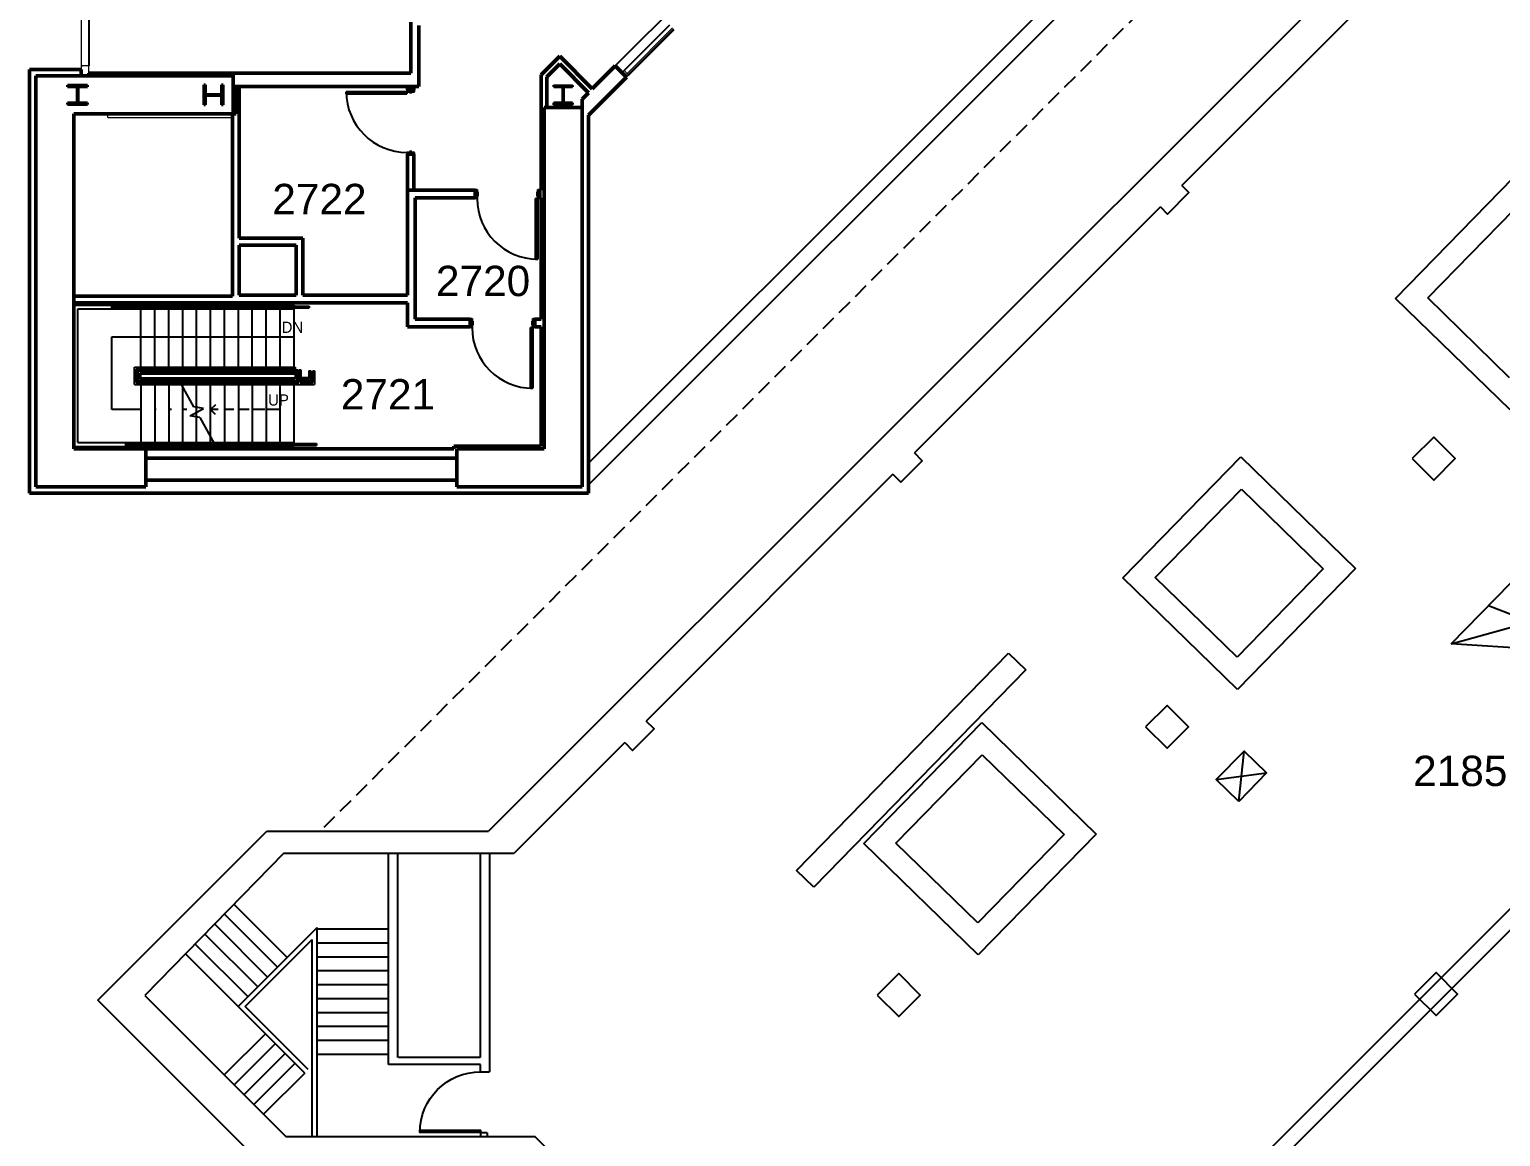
# Model space of a CAD drawing. Header units: inches. Extents: x -1132 to 7533, y -2240 to 4304.
# Drawn here: x -59 to 1104, y 1559 to 2435 of the extents above; entities that cross this region are included whole.
import ezdxf

# ---------------------------------------------------------------- set-up
doc = ezdxf.new("R2010")
doc.units = ezdxf.units.IN
doc.header["$LTSCALE"] = 96
doc.header["$MEASUREMENT"] = 0
doc.linetypes.add('DASHED4', pattern=[0.1875, 0.125, -0.0625])
doc.layers.get('0').update_dxf_attribs({"linetype": 'CONTINUOUS'})
for name, color, linetype in [('A-ANNO-ROOM', 4, 'CONTINUOUS'), ('A-COLS', 5, 'CONTINUOUS'), ('A-DOOR', 2, 'CONTINUOUS'), ('A-FLOR-HRAL', 1, 'CONTINUOUS'), ('A-FLOR-STRS', 2, 'CONTINUOUS'), ('A-GLAZ', 2, 'CONTINUOUS'), ('A-SHAFT', 1, 'CONTINUOUS'), ('A-WALL-ABOVE', 8, 'DASHED4'), ('A-WALL-FULL', 6, 'CONTINUOUS'), ('AE-104$0$S-BEAM', 8, 'CONTINUOUS')]:
    doc.layers.add(name, color=color, linetype=linetype)
doc.styles.add('AE-104$0$Standard', font='txt')
doc.styles.add('ARIAL', font='arial.ttf')

# ---------------------------------------------------------------- blocks, each defined once
blk = doc.blocks.new('*U71')
for p, q in [((0, 0), (0, 0)), ((-48, 0), (-48, 0))]:
    blk.add_line(p, q)
blk.add_lwpolyline([(0, 0), (0, 48), (-1.75, 48), (-1.75, 0)], close=True)
blk.add_arc((0, 0), 48, 90, 180)

msp = doc.modelspace()

# ---------------------------------------------------------------- linework, layer by layer
at = {"layer": 'A-ANNO-ROOM'}
for p, q in [((5.7, 2191.6), (149.8, 2191.6)), ((5.7, 2134.1), (5.7, 2191.6)), ((28.8, 2134.1), (5.7, 2134.1)), ((40.9, 2134.1), (39.8, 2134.1)), ((53, 2134.1), (50.8, 2134.1)), ((65.1, 2134.1), (61.8, 2134.1)), ((87.7, 2138), (83.8, 2134.1)), ((87.7, 2130.2), (83.8, 2134.1)), ((89.9, 2134.1), (83.8, 2134.1)), ((102.2, 2134.1), (94.8, 2134.1)), ((114.4, 2134.1), (105.8, 2134.1)), ((126.6, 2134.1), (116.8, 2134.1)), ((138.8, 2134.1), (127.8, 2134.1))]:
    msp.add_line(p, q, dxfattribs=at)
at = {"layer": 'A-COLS', "lineweight": 40}
for p, q in [((-13.6, 2390.7), (-29.2, 2390.7)), ((-29.2, 2390.7), (-29.2, 2389.4)), ((-29.2, 2389.4), (-21.8, 2389.4)), ((-21.8, 2389.4), (-21.8, 2376.8)), ((-21, 2376.8), (-21, 2389.4)), ((-21, 2389.4), (-13.6, 2389.4)), ((-13.6, 2389.4), (-13.6, 2390.7)), ((78.5, 2390.9), (78.5, 2375.3)), ((79.8, 2390.9), (78.5, 2390.9)), ((79.8, 2383.5), (79.8, 2390.9)), ((93.7, 2390.9), (92.4, 2390.9)), ((92.4, 2390.9), (92.4, 2383.5)), ((93.7, 2375.3), (93.7, 2390.9)), ((369.9, 2390.3), (355.2, 2390.3)), ((355.2, 2390.3), (355.2, 2389.4)), ((355.2, 2389.4), (362.3, 2389.4)), ((362.3, 2389.4), (362.3, 2376.8)), ((362.9, 2376.8), (362.9, 2389.4)), ((362.9, 2389.4), (369.9, 2389.4)), ((369.9, 2389.4), (369.9, 2390.3)), ((-21.8, 2376.8), (-29.2, 2376.8)), ((-29.2, 2376.8), (-29.2, 2375.5)), ((-29.2, 2375.5), (-13.6, 2375.5)), ((-13.6, 2376.8), (-21, 2376.8)), ((-13.6, 2375.5), (-13.6, 2376.8)), ((78.5, 2375.3), (79.8, 2375.3)), ((92.4, 2383.5), (79.8, 2383.5)), ((79.8, 2375.3), (79.8, 2382.7)), ((79.8, 2382.7), (92.4, 2382.7)), ((92.4, 2382.7), (92.4, 2375.3)), ((92.4, 2375.3), (93.7, 2375.3)), ((362.3, 2376.8), (355.2, 2376.8)), ((355.2, 2376.8), (355.2, 2375.8)), ((355.2, 2375.8), (369.9, 2375.8)), ((369.9, 2376.8), (362.9, 2376.8)), ((369.9, 2375.8), (369.9, 2376.8))]:
    msp.add_line(p, q, dxfattribs=at)
at = {"layer": 'A-COLS', "lineweight": 15}
for p, q in [((-26.5, 2389.4), (-25.2, 2390.7)), ((-21.9, 2389.4), (-20.6, 2390.7)), ((92.4, 2389.6), (93.6, 2390.9)), ((354.7, 2390.8), (370.4, 2390.8)), ((354.7, 2389.4), (354.7, 2390.8)), ((355.2, 2389.4), (354.7, 2389.4)), ((358.2, 2389.4), (359.2, 2390.3)), ((362.1, 2376.8), (362.1, 2389.4)), ((363, 2389.4), (363, 2376.8)), ((370.4, 2389.4), (369.9, 2389.4)), ((370.4, 2390.8), (370.4, 2389.4)), ((-21.4, 2375.5), (-20.1, 2376.8)), ((-16.8, 2375.5), (-15.5, 2376.8)), ((78.5, 2380.3), (79.8, 2381.6)), ((78.5, 2375.7), (79.8, 2377)), ((80.8, 2382.7), (81.6, 2383.5)), ((85.4, 2382.7), (86.2, 2383.5)), ((92.4, 2375.3), (93.7, 2376.5)), ((354.7, 2376.8), (355.2, 2376.8)), ((354.7, 2375.3), (354.7, 2376.8)), ((370.4, 2375.3), (354.7, 2375.3)), ((359.1, 2375.8), (360, 2376.8)), ((362.3, 2379), (362.9, 2379.6)), ((363.7, 2375.8), (364.6, 2376.8)), ((369.9, 2376.8), (370.4, 2376.8)), ((370.4, 2376.8), (370.4, 2375.3))]:
    msp.add_line(p, q, dxfattribs=at)
at = {"layer": 'A-COLS'}
for points in [[(835, 2294.4), (840.6, 2288.8), (857.5, 2305.8), (851.9, 2311.4)], [(623.4, 2082.9), (629.6, 2076.7), (646.6, 2093.6), (640.4, 2099.8)], [(411.3, 1870.7), (417.5, 1864.5), (434.5, 1881.5), (428.3, 1887.7)]]:
    msp.add_lwpolyline(points, dxfattribs=at)
for points in [[(1034.1, 2095.3), (1051.1, 2078.3), (1068.1, 2095.3), (1051.1, 2112.2)], [(823.2, 1883.1), (840.2, 1866.2), (857.1, 1883.1), (840.2, 1900.1)], [(611, 1671), (628, 1654), (645, 1671), (628, 1688)], [(1035.9, 1671.7), (1052.9, 1654.7), (1069.9, 1671.7), (1052.9, 1688.7)]]:
    msp.add_lwpolyline(points, close=True, dxfattribs=at)
at = {"layer": 'A-DOOR', "lineweight": 30}
for p, q in [((191.1, 2385.6), (191.1, 2383.8)), ((239.1, 2385.6), (191.1, 2385.6)), ((239.1, 2383.8), (239.1, 2385.6)), ((191.1, 2383.8), (239.1, 2383.8)), ((340.8, 2301.1), (342.6, 2301.1)), ((340.8, 2253.1), (340.8, 2301.1)), ((342.6, 2301.1), (342.6, 2253.1)), ((342.6, 2253.1), (340.8, 2253.1)), ((336.8, 2199), (338.6, 2199)), ((336.8, 2151), (336.8, 2199)), ((338.6, 2199), (338.6, 2151)), ((338.6, 2151), (336.8, 2151))]:
    msp.add_line(p, q, dxfattribs=at)
at = {"layer": 'A-DOOR'}
for p, q in [((239.6, 2387.6), (239.1, 2387.6)), ((239.1, 2387.6), (239.1, 2385.6)), ((239.1, 2385.6), (241, 2385.6)), ((239.6, 2387.1), (239.6, 2387.6)), ((244.5, 2387.1), (239.6, 2387.1)), ((241, 2385.6), (241, 2385)), ((241, 2385), (243, 2385)), ((243, 2385), (243, 2385.6)), ((243, 2385.6), (245, 2385.6)), ((245, 2387.6), (244.5, 2387.6)), ((244.5, 2387.6), (244.5, 2387.1)), ((245, 2385.6), (245, 2387.6)), ((241, 2337.6), (239.1, 2337.6)), ((239.1, 2337.6), (239.1, 2335.6)), ((239.1, 2335.6), (239.6, 2335.6)), ((239.6, 2335.6), (239.6, 2336.1)), ((239.6, 2336.1), (244.5, 2336.1)), ((243, 2338.2), (241, 2338.2)), ((241, 2338.2), (241, 2337.6)), ((243, 2337.6), (243, 2338.2)), ((245, 2337.6), (243, 2337.6)), ((244.5, 2336.1), (244.5, 2335.6)), ((244.5, 2335.6), (245, 2335.6)), ((245, 2335.6), (245, 2337.6)), ((292.6, 2308.2), (294.6, 2308.2)), ((292.6, 2307.7), (292.6, 2308.2)), ((293.1, 2307.7), (292.6, 2307.7)), ((293.1, 2301.6), (293.1, 2307.7)), ((294.6, 2308.2), (294.6, 2306.3)), ((294.6, 2306.3), (295.2, 2306.3)), ((295.2, 2306.3), (295.2, 2303)), ((342, 2306.3), (342.6, 2306.3)), ((342, 2303), (342, 2306.3)), ((342.6, 2308.2), (344.6, 2308.2)), ((342.6, 2306.3), (342.6, 2308.2)), ((344.1, 2307.7), (344.1, 2301.6)), ((344.6, 2307.7), (344.1, 2307.7)), ((344.6, 2308.2), (344.6, 2307.7)), ((292.6, 2301.6), (293.1, 2301.6)), ((292.6, 2301.1), (292.6, 2301.6)), ((294.6, 2301.1), (292.6, 2301.1)), ((294.6, 2303), (294.6, 2301.1)), ((295.2, 2303), (294.6, 2303)), ((342.6, 2303), (342, 2303)), ((342.6, 2301.1), (342.6, 2303)), ((344.6, 2301.1), (342.6, 2301.1)), ((344.1, 2301.6), (344.6, 2301.6)), ((344.6, 2301.6), (344.6, 2301.1)), ((288.6, 2206.1), (290.6, 2206.1)), ((288.6, 2205.6), (288.6, 2206.1)), ((289.1, 2205.6), (288.6, 2205.6)), ((288.6, 2199.5), (289.1, 2199.5)), ((288.6, 2199), (288.6, 2199.5)), ((290.6, 2199), (288.6, 2199)), ((289.1, 2199.5), (289.1, 2205.6)), ((290.6, 2206.1), (290.6, 2204.1)), ((290.6, 2204.1), (291.2, 2204.1)), ((290.6, 2200.9), (290.6, 2199)), ((291.2, 2200.9), (290.6, 2200.9)), ((291.2, 2204.1), (291.2, 2200.9)), ((338, 2204.1), (338.6, 2204.1)), ((338, 2200.9), (338, 2204.1)), ((338.6, 2200.9), (338, 2200.9)), ((338.6, 2206.1), (340.6, 2206.1)), ((338.6, 2204.1), (338.6, 2206.1)), ((338.6, 2199), (338.6, 2200.9)), ((340.6, 2199), (338.6, 2199)), ((340.1, 2205.6), (340.1, 2199.5)), ((340.6, 2205.6), (340.1, 2205.6)), ((340.1, 2199.5), (340.6, 2199.5)), ((340.6, 2206.1), (340.6, 2205.6)), ((340.6, 2199.5), (340.6, 2199))]:
    msp.add_line(p, q, dxfattribs=at)
for centre in [(239.1, 2385.6), (342.6, 2301.1), (338.6, 2199)]:
    msp.add_arc(centre, 48, 180, 270, dxfattribs=at)
at = {"layer": 'A-DOOR', "lineweight": 9}
for centre in [(239.1, 2385.6), (342.6, 2301.1), (338.6, 2199)]:
    msp.add_arc(centre, 48, 180, 270, dxfattribs=at)
at = {"layer": 'A-FLOR-HRAL'}
for p, q in [((5.8, 2214.5), (5.8, 2216)), ((5.8, 2216), (161.8, 2216)), ((5.8, 2214.5), (161.8, 2214.5)), ((161.8, 2216), (161.8, 2214.5)), ((23.6, 2167.7), (150.7, 2167.7)), ((23.6, 2154), (23.6, 2167.7)), ((25.1, 2166.2), (150.7, 2166.2)), ((25.1, 2155.5), (25.1, 2166.2)), ((26.6, 2164.7), (150.7, 2164.7)), ((26.6, 2157), (26.6, 2164.7)), ((150.6, 2165.5), (152.1, 2165.5)), ((150.6, 2165.5), (150.6, 2164.7)), ((150.7, 2167.7), (150.7, 2166.2)), ((150.7, 2164.7), (150.7, 2163.2)), ((152.1, 2165.5), (152.1, 2157)), ((153.6, 2165.5), (155.1, 2165.5)), ((153.6, 2165.5), (153.6, 2155.5)), ((155.1, 2165.5), (155.1, 2154)), ((161.6, 2164.7), (163.1, 2164.7)), ((161.6, 2164.7), (161.6, 2158.5)), ((163.1, 2164.7), (163.1, 2157)), ((164.6, 2164.7), (166.1, 2164.7)), ((164.6, 2164.7), (164.6, 2155.5)), ((166.1, 2164.7), (166.1, 2154)), ((23.6, 2154), (166.1, 2154)), ((25.1, 2155.5), (153.6, 2155.5)), ((26.6, 2157), (153.6, 2157)), ((28.8, 2157.1), (26.7, 2157.1)), ((28.1, 2158.3), (28, 2158.3)), ((28.1, 2163.2), (150.7, 2163.2)), ((28.1, 2158.5), (28.1, 2163.2)), ((28.1, 2158.5), (150.6, 2158.5)), ((58.2, 2158.5), (59.1, 2157)), ((59.9, 2155.5), (60.7, 2154)), ((150.6, 2163.2), (150.6, 2158.5)), ((153.6, 2158.5), (152.1, 2158.5)), ((161.6, 2158.5), (155.1, 2158.5)), ((155.1, 2157), (163.1, 2157)), ((155.1, 2155.5), (164.6, 2155.5)), ((163, 2157.1), (160.9, 2157.1)), ((161.7, 2158.3), (161.5, 2158.3)), ((16.8, 2105.7), (16.8, 2107.2)), ((16.8, 2107.2), (167.6, 2107.2)), ((16.8, 2105.7), (167.6, 2105.7)), ((86.6, 2107.2), (87.4, 2105.7)), ((167.6, 2107.2), (167.6, 2105.7))]:
    msp.add_line(p, q, dxfattribs=at)
at = {"layer": 'A-FLOR-STRS'}
for p, q in [((-24.2, 2105), (-24.2, 2216.7)), ((-24.2, 2216.7), (149.8, 2216.7)), ((-21.2, 2108), (-21.2, 2213.7)), ((-21.2, 2213.7), (149.8, 2213.7)), ((28.8, 2167.7), (28.8, 2213.7)), ((39.8, 2167.7), (39.8, 2213.7)), ((50.8, 2167.7), (50.8, 2213.7)), ((61.8, 2167.7), (61.8, 2213.7)), ((72.8, 2167.7), (72.8, 2213.7)), ((83.8, 2167.7), (83.8, 2213.7)), ((94.8, 2167.7), (94.8, 2213.7)), ((105.8, 2167.7), (105.8, 2213.7)), ((116.8, 2167.7), (116.8, 2213.7)), ((127.8, 2167.7), (127.8, 2213.7)), ((138.8, 2167.7), (138.8, 2213.7)), ((149.8, 2216.7), (149.8, 2216)), ((149.8, 2167.7), (149.8, 2214.5)), ((25.8, 2156.2), (25.8, 2165.5)), ((25.8, 2165.5), (150.6, 2165.5)), ((28.8, 2165.5), (28.8, 2166.2)), ((39.8, 2165.5), (39.8, 2166.2)), ((50.8, 2165.5), (50.8, 2166.2)), ((61.8, 2165.5), (61.8, 2166.2)), ((72.8, 2165.5), (72.8, 2166.2)), ((83.8, 2165.5), (83.8, 2166.2)), ((94.8, 2165.5), (94.8, 2166.2)), ((105.8, 2165.5), (105.8, 2166.2)), ((116.8, 2165.5), (116.8, 2166.2)), ((127.8, 2165.5), (127.8, 2166.2)), ((138.8, 2165.5), (138.8, 2166.2)), ((149.8, 2165.5), (149.8, 2166.2)), ((152.1, 2165.5), (152.8, 2165.5)), ((152.8, 2165.5), (152.8, 2162.5)), ((25.8, 2162.5), (26.6, 2162.5)), ((26.6, 2159.2), (25.8, 2159.2)), ((25.8, 2156.2), (153.6, 2156.2)), ((28.1, 2162.5), (150.6, 2162.5)), ((28.1, 2159.2), (150.6, 2159.2)), ((28.8, 2159.2), (28.8, 2162.5)), ((28.8, 2156.2), (28.8, 2155.5)), ((28.8, 2154), (28.8, 2108)), ((39.8, 2156.2), (39.8, 2155.5)), ((39.8, 2154), (39.8, 2108)), ((50.8, 2156.2), (50.8, 2155.5)), ((50.8, 2154), (50.8, 2108)), ((57.8, 2159.2), (58.2, 2158.5)), ((59.1, 2157), (59.9, 2155.5)), ((70.5, 2136.3), (60.7, 2154)), ((61.8, 2156.2), (61.8, 2155.5)), ((61.8, 2108), (61.8, 2154)), ((72.8, 2156.2), (72.8, 2155.5)), ((72.8, 2108), (72.8, 2154)), ((83.8, 2156.2), (83.8, 2155.5)), ((83.8, 2108), (83.8, 2154)), ((94.8, 2156.2), (94.8, 2155.5)), ((94.8, 2154), (94.8, 2108)), ((105.8, 2156.2), (105.8, 2155.5)), ((105.8, 2154), (105.8, 2108)), ((116.8, 2156.2), (116.8, 2155.5)), ((116.8, 2154), (116.8, 2108)), ((127.8, 2156.2), (127.8, 2155.5)), ((127.8, 2154), (127.8, 2108)), ((138.8, 2159.2), (138.8, 2158.5)), ((138.8, 2155.5), (138.8, 2157)), ((138.8, 2107.2), (138.8, 2154)), ((149.8, 2156.2), (149.8, 2155.5)), ((149.8, 2107.2), (149.8, 2154)), ((152.1, 2162.5), (152.8, 2162.5)), ((153.6, 2159.2), (152.1, 2159.2)), ((161.6, 2159.2), (155.1, 2159.2)), ((163.8, 2156.2), (155.1, 2156.2)), ((163.8, 2159.2), (163.1, 2159.2)), ((163.8, 2159.2), (163.8, 2156.2)), ((67.6, 2129.2), (78.1, 2135)), ((75.2, 2127.9), (67.6, 2129.2)), ((78.1, 2135), (70.5, 2136.3)), ((75.2, 2127.9), (86.6, 2107.2)), ((-21.2, 2108), (149.8, 2108)), ((87.4, 2105.7), (87.8, 2105)), ((138.8, 2105.7), (138.8, 2105)), ((149.8, 2105.7), (149.8, 2105)), ((-24.2, 2105), (149.8, 2105)), ((136.7, 1693), (95.4, 1734.3)), ((144.5, 1700.8), (103.1, 1742.1)), ((128.9, 1685.2), (87.6, 1726.5)), ((224.5, 1723), (168.2, 1723)), ((113.3, 1669.7), (72, 1711)), ((121.1, 1677.4), (79.8, 1718.7)), ((224.5, 1712), (168.2, 1712)), ((105.6, 1661.9), (64.2, 1703.2)), ((224.5, 1701), (168.2, 1701)), ((224.5, 1690), (168.2, 1690)), ((224.5, 1679), (168.2, 1679)), ((224.5, 1668), (168.2, 1668)), ((224.5, 1657), (168.2, 1657)), ((127.2, 1640.3), (94.7, 1607.8)), ((224.5, 1646), (168.2, 1646)), ((134.9, 1632.5), (102.5, 1600)), ((224.5, 1635), (168.2, 1635)), ((142.7, 1624.7), (110.3, 1592.2)), ((224.5, 1624), (168.2, 1624)), ((150.5, 1616.9), (118, 1584.5)), ((158.3, 1609.2), (125.8, 1576.7))]:
    msp.add_line(p, q, dxfattribs=at)
at = {"layer": 'A-GLAZ'}
for p, q in [((403.7, 2406), (562.8, 2565)), ((-12.4, 2448.1), (-12.4, 2406.1)), ((410.9, 2402.3), (446.9, 2438.4)), ((414.4, 2398.8), (450.5, 2434.9))]:
    msp.add_line(p, q, dxfattribs=at)
at = {"layer": 'A-GLAZ', "lineweight": 13}
for p, q in [((-18.4, 2448.1), (-18.4, 2406.1)), ((-12.4, 2408.3), (-12.4, 2445.8)), ((449.2, 2436.1), (413.2, 2400)), ((413.9, 2399.3), (449.9, 2435.4)), ((-18.4, 2406.1), (-17.4, 2406.1)), ((413.2, 2400), (413.9, 2399.3))]:
    msp.add_line(p, q, dxfattribs=at)
at = {"layer": 'A-GLAZ', "lineweight": 20}
for p, q in [((-12.4, 2406.1), (-18.4, 2406.1)), ((-18.4, 2406.1), (-18.4, 2398.1)), ((-18.4, 2398.1), (-12.4, 2398.1)), ((-12.4, 2398.1), (-12.4, 2406.1))]:
    msp.add_line(p, q, dxfattribs=at)
at = {"layer": 'A-GLAZ', "lineweight": 20, "extrusion": (0, 0, -1)}
for p, q in [((410.9, 2402.3), (409.1, 2400.6)), ((409.1, 2400.6), (412.6, 2397)), ((414.4, 2398.8), (410.9, 2402.3)), ((412.6, 2397), (414.4, 2398.8))]:
    msp.add_line(p, q, dxfattribs=at)
at = {"layer": 'A-SHAFT'}
for p, q in [((1064.9, 1948.7), (1123.7, 2009)), ((1193.7, 1940.7), (1094.3, 1978.8)), ((1064.9, 1948.7), (1158.7, 1974.8)), ((1193.7, 1940.7), (1064.9, 1948.7)), ((896.8, 1824.2), (901.1, 1863.9)), ((879.1, 1841.4), (918.7, 1846.7))]:
    msp.add_line(p, q, dxfattribs=at)
msp.add_lwpolyline([(896.8, 1824.2), (879.1, 1841.4), (901.1, 1863.9), (918.7, 1846.7)], close=True, dxfattribs=at)
at = {"layer": 'A-WALL-ABOVE'}
msp.add_line((958.3, 2588.3), (172.6, 1802.6), dxfattribs=at)
at = {"layer": 'A-WALL-FULL'}
for p, q in [((1235, 2732), (303.6, 1800.6)), ((382.6, 2074.5), (927.3, 2619.2)), ((1047.7, 2507.1), (851.9, 2311.4)), ((1020.9, 2222.1), (1114.1, 2317.7)), ((1686.9, 2314.8), (635.7, 1263.5)), ((835, 2294.4), (640.4, 2099.8)), ((1690.7, 2301.6), (644.2, 1255.1)), ((1046.3, 2222.4), (1114.4, 2292.2)), ((1111.4, 2133.9), (1020.9, 2222.1)), ((1111, 2159.3), (1046.3, 2222.4)), ((382.6, 2112.6), (382.6, 2112.4)), ((805.3, 2001.1), (898.6, 2096.7)), ((898.6, 2096.7), (989.1, 2008.4)), ((623.4, 2082.9), (428.3, 1887.7)), ((830.8, 2001.4), (898.9, 2071.2)), ((898.9, 2071.2), (963.6, 2008.1)), ((895.8, 1912.8), (805.3, 2001.1)), ((895.5, 1938.3), (830.8, 2001.4)), ((963.6, 2008.1), (895.5, 1938.3)), ((989.1, 2008.4), (895.8, 1912.8)), ((547.2, 1769.6), (714.9, 1941.5)), ((714.9, 1941.5), (728.6, 1928.2)), ((728.6, 1928.2), (560.9, 1756.2)), ((600.4, 1790.9), (693.6, 1886.5)), ((693.6, 1886.5), (784.1, 1798.3)), ((411.3, 1870.7), (323.8, 1783.3)), ((625.8, 1791.2), (693.9, 1861)), ((693.9, 1861), (758.7, 1797.9)), ((-5.3, 1667), (128.3, 1800.6)), ((128.3, 1800.6), (303.6, 1800.6)), ((758.7, 1797.9), (690.6, 1728.1)), ((784.1, 1798.3), (690.9, 1702.7)), ((141.7, 1783.3), (31.9, 1670.6)), ((141.7, 1783.3), (323.8, 1783.3)), ((224.5, 1616), (224.5, 1783.3)), ((231.9, 1621.6), (231.9, 1783.3)), ((296.9, 1783.3), (296.9, 1621.6)), ((304.4, 1783.3), (304.4, 1610.2)), ((690.9, 1702.7), (600.4, 1790.9)), ((690.6, 1728.1), (625.8, 1791.2)), ((560.9, 1756.2), (547.2, 1769.6)), ((105.6, 1661.9), (168.2, 1724.5)), ((168.2, 1559.1), (168.2, 1724.5)), ((111.2, 1661.9), (164.2, 1714.8)), ((164.2, 1559.1), (164.2, 1714.8)), ((130.2, 1531.4), (-5.3, 1667)), ((31.9, 1670.6), (143.4, 1559.1)), ((158.3, 1609.2), (105.6, 1661.9)), ((161.1, 1612), (111.2, 1661.9)), ((296.9, 1621.6), (232.3, 1621.6)), ((297.3, 1616), (224.5, 1616)), ((297.3, 1610.2), (297.3, 1616)), ((297.3, 1610.2), (304.4, 1610.2)), ((143.4, 1559.1), (340.1, 1559.1)), ((297.3, 1562.2), (302.6, 1562.2)), ((297.3, 1562.2), (297.3, 1559.1)), ((302.6, 1562.1), (302.6, 1559.1)), ((1592, 307.2), (340.1, 1559.1))]:
    msp.add_line(p, q, dxfattribs=at)
at = {"layer": 'A-WALL-FULL', "lineweight": 50}
for p, q in [((242.3, 2440.5), (242.3, 2400.3)), ((248.5, 2389.6), (248.5, 2437.9)), ((359.9, 2413.6), (345.3, 2399)), ((385.6, 2387.8), (359.9, 2413.6)), ((-18.4, 2403.1), (-59.4, 2403.1)), ((-59.4, 2068.1), (-59.4, 2403.1)), ((-54.4, 2398.1), (-18.4, 2398.1)), ((-54.4, 2073.1), (-54.4, 2398.1)), ((-54.4, 2398.1), (101.6, 2398.1)), ((-18.4, 2398.1), (-18.4, 2403.1)), ((242.3, 2400.3), (-12.4, 2400.3)), ((-12.4, 2400.3), (-12.4, 2398.1)), ((101.6, 2368.1), (101.6, 2400.3)), ((345.3, 2399), (345.3, 2307.7)), ((349.6, 2397.3), (359.9, 2407.6)), ((349.6, 2373.1), (349.6, 2397.3)), ((359.9, 2407.6), (382.6, 2384.8)), ((382.6, 2367), (412.6, 2397)), ((403.7, 2406), (385.6, 2387.8)), ((412.6, 2397), (403.7, 2406)), ((101.6, 2389.6), (248.5, 2389.6)), ((104.1, 2389.6), (104.1, 2368.1)), ((106.3, 2269.6), (106.3, 2389.6)), ((239.6, 2389.6), (239.6, 2387.1)), ((239.6, 2387.1), (244.5, 2387.1)), ((244.5, 2387.1), (244.5, 2389.6)), ((382.6, 2384.8), (377.6, 2379.8)), ((377.6, 2073.1), (377.6, 2379.8)), ((-24.4, 2368.1), (104.1, 2368.1)), ((-24.4, 2103.1), (-24.4, 2368.1)), ((101.1, 2368.1), (101.1, 2223.8)), ((347.6, 2103.1), (347.6, 2373.1)), ((347.6, 2373.1), (377.6, 2373.1)), ((382.6, 2068.1), (382.6, 2367)), ((239.6, 2336.1), (239.6, 2224.7)), ((244.5, 2336.1), (239.6, 2336.1)), ((244.5, 2307.7), (244.5, 2336.1)), ((239.6, 2307.7), (293.1, 2307.7)), ((293.1, 2301.6), (293.1, 2307.7)), ((344.1, 2307.7), (344.1, 2301.6)), ((344.1, 2307.7), (345.3, 2307.7)), ((245.7, 2301.6), (293.1, 2301.6)), ((245.7, 2205.6), (245.7, 2301.6)), ((345.3, 2301.6), (344.1, 2301.6)), ((345.3, 2301.6), (345.3, 2205.6)), ((156.7, 2269.6), (106.3, 2269.6)), ((156.7, 2224.7), (156.7, 2269.6)), ((106.3, 2224.7), (106.3, 2264.3)), ((106.3, 2264.3), (151.5, 2264.3)), ((151.5, 2264.3), (151.5, 2224.7)), ((101.1, 2223.8), (-24.4, 2223.8)), ((151.5, 2224.7), (106.3, 2224.7)), ((239.6, 2224.7), (156.7, 2224.7)), ((-24.4, 2218.6), (239.6, 2218.6)), ((239.6, 2218.6), (239.6, 2199.5)), ((239.6, 2199.5), (289.1, 2199.5)), ((289.1, 2205.6), (245.7, 2205.6)), ((289.1, 2199.5), (289.1, 2205.6)), ((340.1, 2205.6), (340.1, 2199.5)), ((340.1, 2205.6), (345.3, 2205.6)), ((345.3, 2199.5), (340.1, 2199.5)), ((345.3, 2199.5), (345.3, 2105.3)), ((-24.4, 2103.1), (276.3, 2103.1)), ((32.7, 2073.1), (32.7, 2103.1)), ((32.7, 2095.8), (278.6, 2095.8)), ((345.3, 2105.3), (276.3, 2105.3)), ((276.3, 2105.3), (276.3, 2103.1)), ((278.6, 2103.1), (347.6, 2103.1)), ((347.6, 2103.1), (278.6, 2103.1)), ((278.6, 2103.1), (278.6, 2073.1)), ((32.7, 2073.1), (-54.4, 2073.1)), ((-54.4, 2073.1), (32.7, 2073.1)), ((278.6, 2078.2), (32.7, 2078.2)), ((377.6, 2073.1), (278.6, 2073.1)), ((278.6, 2073.1), (377.6, 2073.1)), ((-59.4, 2068.1), (382.6, 2068.1))]:
    msp.add_line(p, q, dxfattribs=at)
at = {"layer": 'A-WALL-FULL'}
msp.add_lwpolyline([(382.6, 2091.6), (927.3, 2636.3), (1033.3, 2530.3)], dxfattribs=at)
at = {"layer": 'AE-104$0$S-BEAM', "lineweight": 15}
for q in [(2.7, 2368.1), (101.1, 2365.3)]:
    msp.add_line((2.7, 2365.3), q, dxfattribs=at)

# ---------------------------------------------------------------- block references
at = {"layer": 'A-DOOR', "xscale": -1, "rotation": 90}
msp.add_blockref('*U71', (297.3, 1562.2), dxfattribs=at)

# ---------------------------------------------------------------- texts
at = {"layer": 'A-ANNO-ROOM'}
for s, height, style, p in [('2722', 24, 'ARIAL', (132.6, 2288.7)), ('2720', 24, 'ARIAL', (262, 2223.9)), ('DN', 8.85, 'AE-104$0$Standard', (140, 2194.8)), ('2721', 24, 'ARIAL', (186.8, 2134.2)), ('UP', 8.85, 'AE-104$0$Standard', (129.3, 2137.3)), ('2185', 24, 'ARIAL', (1034.7, 1836.3))]:
    msp.add_text(s, height=height, dxfattribs=dict(at, style=style)).set_placement(p)

doc.saveas('drawing.dxf')
